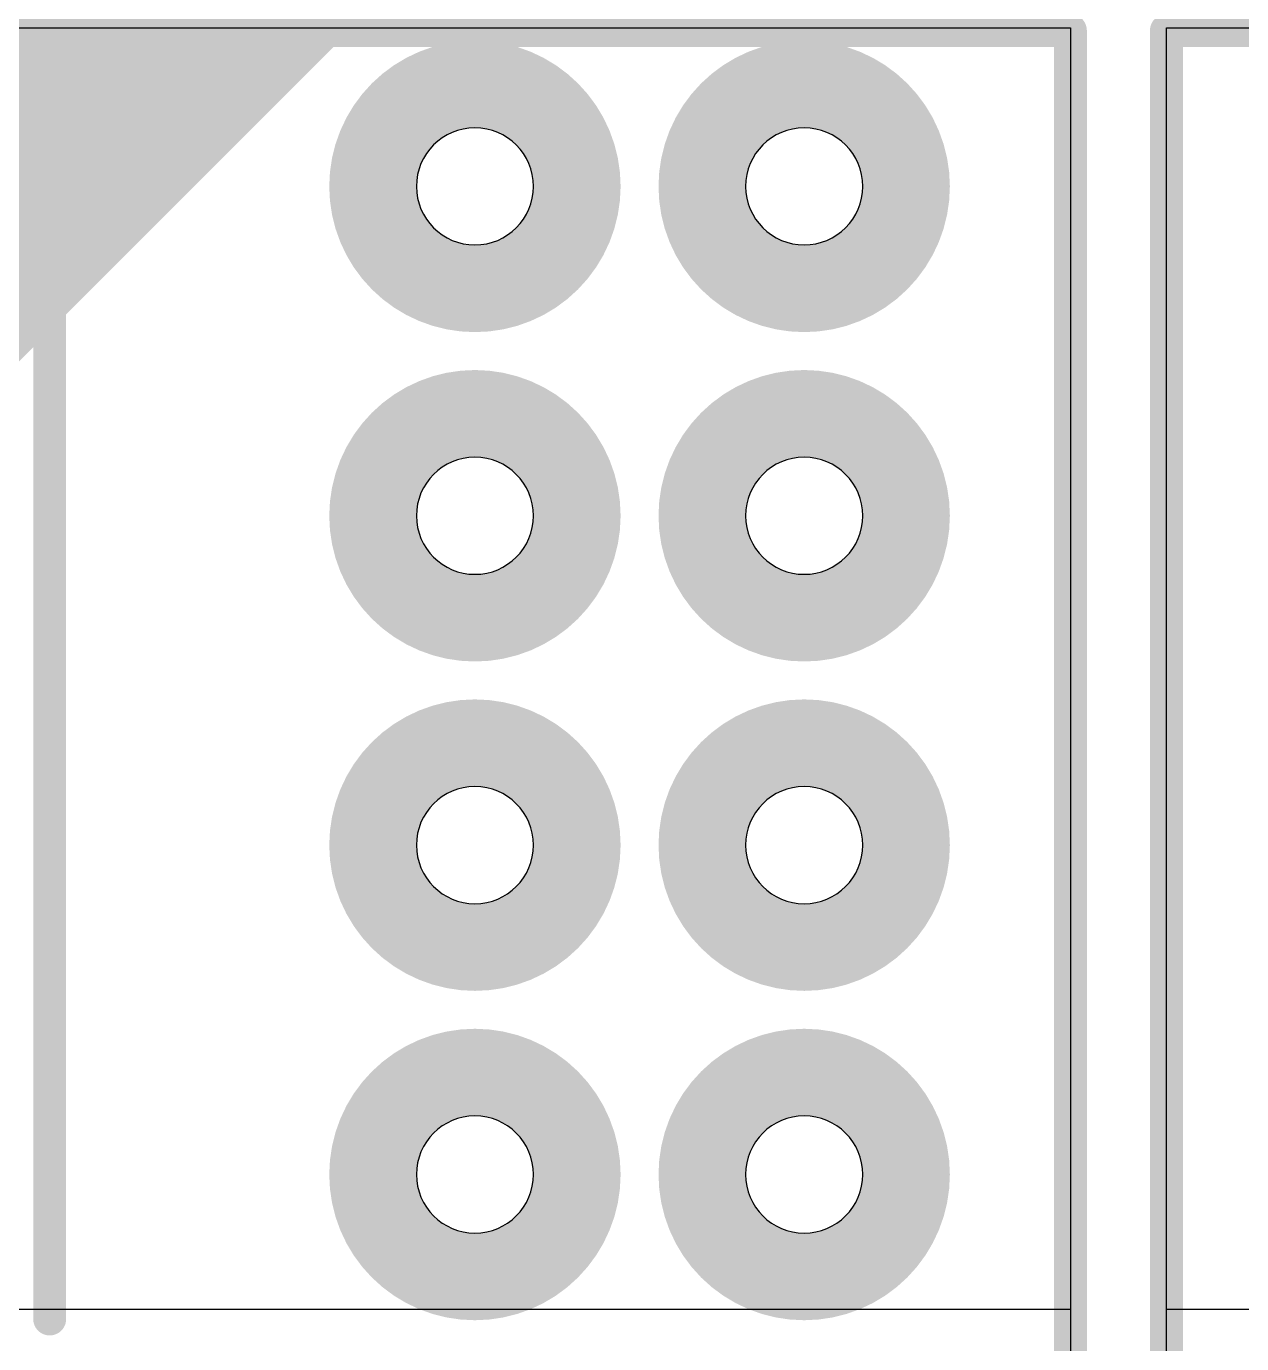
# Model space of a CAD drawing. Extents: x 0.11 to 5.41, y 1.37 to 6.94.
# Drawn here: x 3.9872 to 4.2778, y 6.3375 to 6.6524 of the extents above; entities that cross this region are included whole.
import ezdxf

# ---------------------------------------------------------------- set-up
doc = ezdxf.new("R2010")
doc.units = 0
doc.layers.get('0').update_dxf_attribs({"linetype": 'CONTINUOUS'})
for name, color, linetype in [('BOTTOMLAYER', 5, 'CONTINUOUS'), ('BOTTOMSOLDER', 6, 'CONTINUOUS'), ('DRILLDRAWING', 1, 'CONTINUOUS'), ('MECHANICAL1', 6, 'CONTINUOUS'), ('MULTILAYER', 9, 'CONTINUOUS'), ('TOPLAYER', 1, 'CONTINUOUS'), ('TOPOVERLAY', 2, 'CONTINUOUS'), ('TOPPASTE', 8, 'CONTINUOUS'), ('TOPSOLDER', 216, 'CONTINUOUS')]:
    doc.layers.add(name, color=color, linetype=linetype)

# ---------------------------------------------------------------- blocks, each defined once
blk = doc.blocks.new('TO_252_10')
at = {"layer": 'MECHANICAL1', "const_width": 0.00787}
for points in [[(0.37795, 0.57035), (0.37795, -0.16783)], [(0.37795, -0.16783), (-0.38189, -0.16783)]]:
    blk.add_lwpolyline(points, dxfattribs=at)
at = {"layer": 'MECHANICAL1', "const_width": 0.00394}
blk.add_lwpolyline([(0.37598, -0.16783, 1), (0.37992, -0.16783, 1)], format="xyb", close=True, dxfattribs=at)
blk.add_lwpolyline([(0.37598, -0.16783, 1), (0.37992, -0.16783, 1)], format="xyb", close=True, dxfattribs=at)
blk = doc.blocks.new('TO_252_11')
at = {"layer": 'MECHANICAL1', "const_width": 0.00787}
for points in [[(-0.38189, 0.57035), (-0.38189, -0.16783)], [(0.37795, -0.16783), (-0.38189, -0.16783)]]:
    blk.add_lwpolyline(points, dxfattribs=at)
at = {"layer": 'MECHANICAL1', "const_width": 0.00394}
blk.add_lwpolyline([(-0.38386, -0.16783, 1), (-0.37992, -0.16783, 1)], format="xyb", close=True, dxfattribs=at)
blk.add_lwpolyline([(-0.38386, -0.16783, 1), (-0.37992, -0.16783, 1)], format="xyb", close=True, dxfattribs=at)
at = {"layer": 'TOPLAYER', "const_width": 0.1122}
for points in [[(-0.10827, 0.05677), (0.10827, 0.05677)], [(-0.10827, -0.05543), (0.10827, -0.05543)]]:
    blk.add_lwpolyline(points, dxfattribs=at)
at = {"layer": 'TOPOVERLAY', "const_width": 0.00787}
blk.add_lwpolyline([(-0.1378, 0.14017), (-0.1378, -0.308)], dxfattribs=at)
at = {"layer": 'TOPOVERLAY', "const_width": 0.00394}
blk.add_lwpolyline([(-0.13976, 0.14017, 1), (-0.13583, 0.14017, 1)], format="xyb", close=True, dxfattribs=at)
at = {"layer": 'TOPPASTE', "const_width": 0.1122}
for points in [[(-0.10827, 0.05677), (0.10827, 0.05677)], [(-0.10827, -0.05543), (0.10827, -0.05543)]]:
    blk.add_lwpolyline(points, dxfattribs=at)
at = {"layer": 'TOPSOLDER', "const_width": 0.12205}
for points in [[(-0.11811, 0.06169), (0.11811, 0.06169)], [(-0.11811, -0.06035), (0.11811, -0.06035)]]:
    blk.add_lwpolyline(points, dxfattribs=at)

msp = doc.modelspace()

# ---------------------------------------------------------------- linework, layer by layer
at = {"layer": 'BOTTOMLAYER'}
for p, q in [((3.47705, 6.65209), (4.23689, 6.65209)), ((4.23689, 6.65209), (4.23689, 5.98062)), ((4.25984, 5.9139), (4.25984, 6.65209)), ((4.25984, 6.65209), (4.94333, 6.65209))]:
    msp.add_line(p, q, dxfattribs=at)
at = {"layer": 'BOTTOMLAYER', "const_width": 0.011}
for points in [[(4.07499, 6.61417, 1), (4.11399, 6.61417, 1)], [(4.15373, 6.61417, 1), (4.19273, 6.61417, 1)], [(4.07499, 6.53543, 1), (4.11399, 6.53543, 1)], [(4.15373, 6.53543, 1), (4.19273, 6.53543, 1)], [(4.07499, 6.45669, 1), (4.11399, 6.45669, 1)], [(4.15373, 6.45669, 1), (4.19273, 6.45669, 1)], [(4.07499, 6.37795, 1), (4.11399, 6.37795, 1)], [(4.15373, 6.37795, 1), (4.19273, 6.37795, 1)]]:
    msp.add_lwpolyline(points, format="xyb", close=True, dxfattribs=at)
at = {"layer": 'BOTTOMSOLDER', "const_width": 0.02084}
for points in [[(4.07007, 6.61417, 1), (4.11891, 6.61417, 1)], [(4.14881, 6.61417, 1), (4.19765, 6.61417, 1)], [(4.07007, 6.53543, 1), (4.11891, 6.53543, 1)], [(4.14881, 6.53543, 1), (4.19765, 6.53543, 1)], [(4.07007, 6.45669, 1), (4.11891, 6.45669, 1)], [(4.14881, 6.45669, 1), (4.19765, 6.45669, 1)], [(4.07007, 6.37795, 1), (4.11891, 6.37795, 1)], [(4.14881, 6.37795, 1), (4.19765, 6.37795, 1)]]:
    msp.add_lwpolyline(points, format="xyb", close=True, dxfattribs=at)
at = {"layer": 'DRILLDRAWING'}
for points in [[(4.08049, 6.61417, 1), (4.10849, 6.61417, 1)], [(4.15923, 6.61417, 1), (4.18723, 6.61417, 1)], [(4.08049, 6.53543, 1), (4.10849, 6.53543, 1)], [(4.15923, 6.53543, 1), (4.18723, 6.53543, 1)], [(4.08049, 6.45669, 1), (4.10849, 6.45669, 1)], [(4.15923, 6.45669, 1), (4.18723, 6.45669, 1)], [(4.08049, 6.37795, 1), (4.10849, 6.37795, 1)], [(4.15923, 6.37795, 1), (4.18723, 6.37795, 1)]]:
    msp.add_lwpolyline(points, format="xyb", close=True, dxfattribs=at)
at = {"layer": 'MULTILAYER', "const_width": 0.011}
for points in [[(4.07499, 6.61417, 1), (4.11399, 6.61417, 1)], [(4.15373, 6.61417, 1), (4.19273, 6.61417, 1)], [(4.07499, 6.53543, 1), (4.11399, 6.53543, 1)], [(4.15373, 6.53543, 1), (4.19273, 6.53543, 1)], [(4.07499, 6.45669, 1), (4.11399, 6.45669, 1)], [(4.15373, 6.45669, 1), (4.19273, 6.45669, 1)], [(4.07499, 6.37795, 1), (4.11399, 6.37795, 1)], [(4.15373, 6.37795, 1), (4.19273, 6.37795, 1)]]:
    msp.add_lwpolyline(points, format="xyb", close=True, dxfattribs=at)
at = {"layer": 'TOPLAYER'}
for p, q in [((3.47705, 6.65209), (4.23689, 6.65209)), ((4.23689, 6.65209), (4.23689, 6.34567)), ((4.25984, 6.34567), (4.25984, 6.65209)), ((4.25984, 6.65209), (4.94299, 6.65209)), ((4.23689, 6.34567), (3.47705, 6.34567)), ((4.79219, 6.34567), (4.25984, 6.34567))]:
    msp.add_line(p, q, dxfattribs=at)
at = {"layer": 'TOPLAYER', "const_width": 0.05906}
msp.add_lwpolyline([(3.855, 6.48358), (4.10642, 6.735)], dxfattribs=at)
at = {"layer": 'TOPLAYER', "const_width": 0.011}
for points in [[(4.07499, 6.61417, 1), (4.11399, 6.61417, 1)], [(4.15373, 6.61417, 1), (4.19273, 6.61417, 1)], [(4.07499, 6.53543, 1), (4.11399, 6.53543, 1)], [(4.15373, 6.53543, 1), (4.19273, 6.53543, 1)], [(4.07499, 6.45669, 1), (4.11399, 6.45669, 1)], [(4.15373, 6.45669, 1), (4.19273, 6.45669, 1)], [(4.07499, 6.37795, 1), (4.11399, 6.37795, 1)], [(4.15373, 6.37795, 1), (4.19273, 6.37795, 1)]]:
    msp.add_lwpolyline(points, format="xyb", close=True, dxfattribs=at)
at = {"layer": 'TOPSOLDER', "const_width": 0.02084}
for points in [[(4.07007, 6.61417, 1), (4.11891, 6.61417, 1)], [(4.14881, 6.61417, 1), (4.19765, 6.61417, 1)], [(4.07007, 6.53543, 1), (4.11891, 6.53543, 1)], [(4.14881, 6.53543, 1), (4.19765, 6.53543, 1)], [(4.07007, 6.45669, 1), (4.11891, 6.45669, 1)], [(4.14881, 6.45669, 1), (4.19765, 6.45669, 1)], [(4.07007, 6.37795, 1), (4.11891, 6.37795, 1)], [(4.14881, 6.37795, 1), (4.19765, 6.37795, 1)]]:
    msp.add_lwpolyline(points, format="xyb", close=True, dxfattribs=at)

# ---------------------------------------------------------------- block references
at = {"rotation": 180}
for name, p in [('TO_252_11', (3.855, 6.48358)), ('TO_252_10', (4.6378, 6.48358))]:
    msp.add_blockref(name, p, dxfattribs=at)

doc.saveas('drawing.dxf')
